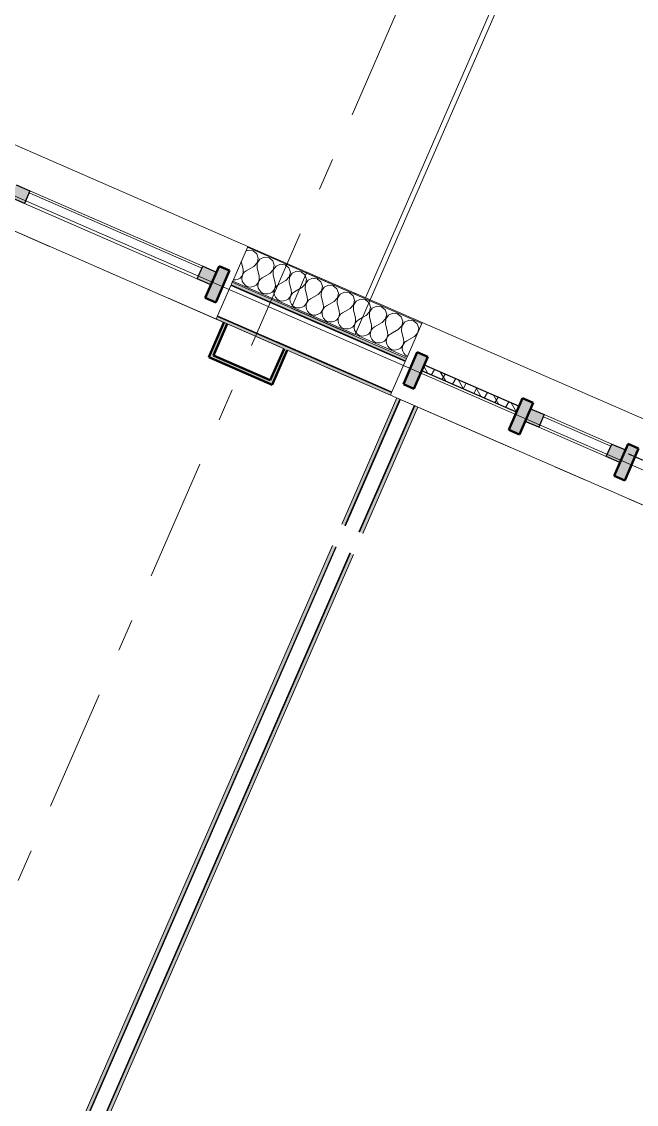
# Model space of a CAD drawing. Header units: millimetres. Extents: x -50172 to 90294, y -80883 to 25069.
# Drawn here: x 9799 to 12474, y -30114 to -25403 of the extents above; entities that cross this region are included whole.
import ezdxf
from ezdxf.enums import TextEntityAlignment as Align

# ---------------------------------------------------------------- set-up
doc = ezdxf.new("R2010")
doc.units = ezdxf.units.MM
doc.header["$MEASUREMENT"] = 0
doc.linetypes.add('Double Dashed', pattern=[1093.611073, 529.166651, -211.666656, 141.111112, -211.666656])
for name, color, linetype, lineweight in [('A-20-M_Roof_Pen_No__1', 7, 'Continuous', 13), ('New_A-20-M_Floor_Slab_Pen_No__89', 8, 'Continuous', 20), ('New_A-25-M_Curtain_Wall_Pen_No__1', 7, 'Continuous', 13), ('New_A-25-M_Wall_Ext_Pen_No__1', 7, 'Continuous', 13), ('New_A-25-M_Wall_Int_Pen_No__1', 7, 'Continuous', 13), ('New_A-95-P_Drawing_Pen_No__1', 7, 'Continuous', 13), ('New_ArchiCAD Doors_Pen_No__1', 7, 'Continuous', 13), ('New_ArchiCAD Doors_Pen_No__87', 8, 'Continuous', 20), ('New_ArchiCAD Windows_Pen_No__83', 8, 'Continuous', 20)]:
    doc.layers.add(name, color=color, linetype=linetype, lineweight=lineweight)
for name, color, linetype in [('New_A-15-MG_Structural_Grid_Phase_2', 7, 'Continuous'), ('New_A-20-M_Floor_Slab', 7, 'Continuous'), ('New_A-25-M_Curtain_Wall', 7, 'Continuous'), ('New_A-25-M_Wall_Ext', 7, 'Continuous'), ('New_A-25-M_Wall_Int', 7, 'Continuous'), ('New_ArchiCAD Doors', 7, 'Continuous')]:
    doc.layers.add(name, color=color, linetype=linetype)
for name, color, linetype, lineweight, true_color in [('New_A-15-MG_Structural_Grid_Phase_2_Pen_No__222', 7, 'Continuous', 13, 0x65af33), ('New_A-25-M_Curtain_Wall_Pen_No__144', 7, 'Continuous', 0, 0xc8c8c8), ('New_A-25-M_Curtain_Wall_Pen_No__165', 7, 'Continuous', 0, 0x006060), ('New_A-25-M_Curtain_Wall_Pen_No__27', 7, 'Continuous', 50, 0x2a2a2a), ('New_A-25-M_Curtain_Wall_Pen_No__43', 7, 'Continuous', 30, 0x444444), ('New_A-25-M_Wall_Ext_Pen_No__107', 7, 'Continuous', 15, 0xa6a6a6), ('New_A-25-M_Wall_Int_Pen_No__107', 7, 'Continuous', 15, 0xa6a6a6), ('New_A-25-M_Wall_Int_Pen_No__27', 7, 'Continuous', 50, 0x2a2a2a), ('New_ArchiCAD Windows_Pen_No__103', 7, 'Continuous', 15, 0xa6a6a6), ('New_ArchiCAD Windows_Pen_No__23', 7, 'Continuous', 30, 0x2a2a2a), ('New_ArchiCAD Windows_Pen_No__63', 7, 'Continuous', 20, 0x606060)]:
    doc.layers.add(name, color=color, linetype=linetype, lineweight=lineweight, true_color=true_color)
doc.styles.add('GENERATED_STYLE_4', font='')
doc.styles.get('GENERATED_STYLE_4').set_extended_font_data('Swis721 BT')
pattern_1 = [(60, (0, 0), (-43.30127, 25), []), (120, (0, 0), (43.30127, 25), [])]
pattern_2 = [(0, (0, 0), (0, 173.2051), [0, -100]), (0, (50, 86.6), (0, 173.2051), [0, -100])]

# ---------------------------------------------------------------- blocks, each defined once
blk = doc.blocks.new('Slab_3_1', base_point=(-21949.4, -20986.7))
at = {"layer": 'New_A-20-M_Floor_Slab_Pen_No__89', "linetype": 'Continuous', "flags": 128}
blk.add_lwpolyline([(-4347.2, -46496.1), (12486.7, -53836.5), (17939.8, -41330.7), (16985.7, -40914.7), (17767.9, -39120.8), (18360.6, -39379.3), (18576.1, -38885), (18937.5, -39042.6), (20222.1, -36096.6), (17371, -34853.4), (19341.1, -30335.3), (2041.7, -22791.9), (9993.6, -4555.7)], dxfattribs=at)
blk = doc.blocks.new('Curtain Wall_16_1')
at = {"layer": 'New_A-25-M_Curtain_Wall_Pen_No__144', "linetype": 'Continuous'}
blk.add_hatch(color=256, dxfattribs=at).paths.add_polyline_path([(10658, -26466.4), (10597.7, -26604.9), (10643.6, -26624.8), (10703.8, -26486.3)])
at = {"layer": 'New_ArchiCAD Windows_Pen_No__103', "linetype": 'Continuous'}
for points in [[(9775.4, -26113.6), (9835, -26139.6), (9811.1, -26194.6), (9751.5, -26168.7)], [(10622.7, -26547.6), (10563.1, -26521.6), (10587, -26466.6), (10646.6, -26492.5)]]:
    blk.add_hatch(color=256, dxfattribs=at).paths.add_polyline_path(points)
at = {"layer": 'New_A-25-M_Curtain_Wall_Pen_No__27', "linetype": 'Continuous'}
for p, q in [((10658, -26466.4), (10597.7, -26604.9)), ((10703.8, -26486.3), (10658, -26466.4)), ((10643.6, -26624.8), (10703.8, -26486.3)), ((10597.7, -26604.9), (10643.6, -26624.8))]:
    blk.add_line(p, q, dxfattribs=at)
at = {"layer": 'New_ArchiCAD Windows_Pen_No__23', "linetype": 'Continuous'}
for p, q in [((9775.4, -26113.6), (9835, -26139.6)), ((9835, -26139.6), (9811.1, -26194.6)), ((9811.1, -26194.6), (9751.5, -26168.7)), ((10563.1, -26521.6), (10587, -26466.6)), ((10587, -26466.6), (10646.6, -26492.5)), ((10646.6, -26492.5), (10622.7, -26547.6)), ((10622.7, -26547.6), (10563.1, -26521.6))]:
    blk.add_line(p, q, dxfattribs=at)
at = {"layer": 'New_ArchiCAD Windows_Pen_No__63', "linetype": 'Continuous'}
blk.add_line((10583, -26475.8), (9831, -26148.7), dxfattribs=at)
at = {"layer": 'New_ArchiCAD Windows_Pen_No__83', "linetype": 'Continuous'}
for p, q in [((9835, -26139.6), (10587, -26466.6)), ((10563.1, -26521.6), (9811.1, -26194.6))]:
    blk.add_line(p, q, dxfattribs=at)
blk = doc.blocks.new('Curtain Wall_17_1')
at = {"layer": 'New_A-25-M_Curtain_Wall', "linetype": 'Continuous', "lineweight": 0, "true_color": 0x000000}
h = blk.add_hatch(dxfattribs=at)
h.set_pattern_fill('Batt_Insulation_0001', color=178, style=0, pattern_type=2)
h.set_pattern_definition(pattern_1)
h.paths.add_polyline_path([(11963.5, -27076.4), (11550.8, -26897), (11539.7, -26922.6), (11952.3, -27102.1)])
h = blk.add_hatch(dxfattribs=at)
h.set_pattern_fill('Batt_Insulation_0001', color=178, style=0, pattern_type=2)
h.set_pattern_definition(pattern_1)
h.paths.add_polyline_path([(14256, -28073.5), (13384.9, -27694.6), (13373.7, -27720.3), (14244.9, -28099.2)])
h = blk.add_hatch(dxfattribs=at)
h.set_pattern_fill('Batt_Insulation_0001', color=178, style=0, pattern_type=2)
h.set_pattern_definition(pattern_1)
h.paths.add_polyline_path([(16090.1, -28871.2), (15677.4, -28691.7), (15666.3, -28717.4), (16078.9, -28896.9)])
at = {"layer": 'New_A-25-M_Curtain_Wall_Pen_No__144', "linetype": 'Continuous'}
for points in [[(11520.3, -26841.7), (11460.1, -26980.2), (11506, -27000.1), (11566.2, -26861.6)], [(12024.7, -27061.1), (11978.8, -27041.1), (11918.6, -27179.6), (11964.5, -27199.5)], [(12437.4, -27240.5), (12377.1, -27379), (12423, -27399), (12483.2, -27260.5)], [(13354.4, -27639.4), (13294.2, -27777.9), (13340, -27797.8), (13400.2, -27659.3)], [(14271.4, -28038.2), (14211.2, -28176.7), (14257, -28196.6), (14317.3, -28058.2)], [(15188.4, -28437.1), (15128.2, -28575.5), (15174, -28595.5), (15234.3, -28457)], [(15692.8, -28656.4), (15646.9, -28636.5), (15586.7, -28774.9), (15632.6, -28794.9)], [(16105.4, -28835.9), (16045.2, -28974.4), (16091.1, -28994.3), (16151.3, -28855.8)]]:
    blk.add_hatch(color=256, dxfattribs=at).paths.add_polyline_path(points)
at = {"layer": 'New_A-25-M_Curtain_Wall_Pen_No__165', "linetype": 'Continuous', "lineweight": 0, "true_color": 0x001818}
for points in [[(12439.9, -27284.7), (13366.1, -27687.6), (13366.5, -27686.7), (12440.3, -27283.8)], [(14274, -28082.4), (15200.2, -28485.2), (15200.6, -28484.3), (14274.4, -28081.5)]]:
    blk.add_hatch(color=168, dxfattribs=at).paths.add_polyline_path(points)
at = {"layer": 'New_ArchiCAD Windows_Pen_No__103', "linetype": 'Continuous'}
for points in [[(12013.3, -27087.2), (12072.9, -27113.1), (12049, -27168.1), (11989.4, -27142.2)], [(12402.1, -27321.7), (12342.5, -27295.8), (12366.4, -27240.8), (12426, -27266.7)], [(15222.9, -28483.1), (15282.5, -28509.1), (15258.6, -28564.1), (15199, -28538.2)], [(15611.6, -28717.6), (15552, -28691.7), (15576, -28636.7), (15635.6, -28662.6)]]:
    blk.add_hatch(color=256, dxfattribs=at).paths.add_polyline_path(points)
at = {"layer": 'New_A-25-M_Curtain_Wall_Pen_No__1', "linetype": 'Continuous'}
for p, q in [((12440.3, -27283.8), (12439.9, -27284.7)), ((12439.9, -27284.7), (13366.1, -27687.6)), ((13366.5, -27686.7), (12440.3, -27283.8)), ((13366.1, -27687.6), (13366.5, -27686.7)), ((14274.4, -28081.5), (14274, -28082.4)), ((14274, -28082.4), (15200.2, -28485.2)), ((15200.6, -28484.3), (14274.4, -28081.5)), ((15200.2, -28485.2), (15200.6, -28484.3))]:
    blk.add_line(p, q, dxfattribs=at)
at = {"layer": 'New_A-25-M_Curtain_Wall_Pen_No__27', "linetype": 'Continuous'}
for p, q in [((11520.3, -26841.7), (11460.1, -26980.2)), ((11566.2, -26861.6), (11520.3, -26841.7)), ((11506, -27000.1), (11566.2, -26861.6)), ((11460.1, -26980.2), (11506, -27000.1)), ((11978.8, -27041.1), (11918.6, -27179.6)), ((11964.5, -27199.5), (12024.7, -27061.1)), ((12024.7, -27061.1), (11978.8, -27041.1)), ((11918.6, -27179.6), (11964.5, -27199.5)), ((12437.4, -27240.5), (12377.1, -27379)), ((12423, -27399), (12483.2, -27260.5)), ((12483.2, -27260.5), (12437.4, -27240.5)), ((12377.1, -27379), (12423, -27399)), ((13354.4, -27639.4), (13294.2, -27777.9)), ((13400.2, -27659.3), (13354.4, -27639.4)), ((13340, -27797.8), (13400.2, -27659.3)), ((13294.2, -27777.9), (13340, -27797.8)), ((14271.4, -28038.2), (14211.2, -28176.7)), ((14257, -28196.6), (14317.3, -28058.2)), ((14317.3, -28058.2), (14271.4, -28038.2)), ((14211.2, -28176.7), (14257, -28196.6)), ((15188.4, -28437.1), (15128.2, -28575.5)), ((15234.3, -28457), (15188.4, -28437.1)), ((15174, -28595.5), (15234.3, -28457)), ((15128.2, -28575.5), (15174, -28595.5)), ((15646.9, -28636.5), (15586.7, -28774.9)), ((15692.8, -28656.4), (15646.9, -28636.5)), ((15632.6, -28794.9), (15692.8, -28656.4)), ((15586.7, -28774.9), (15632.6, -28794.9)), ((16105.4, -28835.9), (16045.2, -28974.4)), ((16091.1, -28994.3), (16151.3, -28855.8)), ((16151.3, -28855.8), (16105.4, -28835.9)), ((16045.2, -28974.4), (16091.1, -28994.3))]:
    blk.add_line(p, q, dxfattribs=at)
at = {"layer": 'New_A-25-M_Curtain_Wall_Pen_No__43', "linetype": 'Continuous'}
for p, q in [((11952.3, -27102.1), (11539.7, -26922.6)), ((11550.8, -26897), (11963.5, -27076.4)), ((13384.9, -27694.6), (14256, -28073.5)), ((14244.9, -28099.2), (13373.7, -27720.3)), ((16078.9, -28896.9), (15666.3, -28717.4)), ((15677.4, -28691.7), (16090.1, -28871.2))]:
    blk.add_line(p, q, dxfattribs=at)
at = {"layer": 'New_ArchiCAD Windows_Pen_No__23', "linetype": 'Continuous'}
for p, q in [((11989.4, -27142.2), (12013.3, -27087.2)), ((12013.3, -27087.2), (12072.9, -27113.1)), ((12072.9, -27113.1), (12049, -27168.1)), ((12049, -27168.1), (11989.4, -27142.2)), ((12342.5, -27295.8), (12366.4, -27240.8)), ((12366.4, -27240.8), (12426, -27266.7)), ((12426, -27266.7), (12402.1, -27321.7)), ((12402.1, -27321.7), (12342.5, -27295.8)), ((15199, -28538.2), (15222.9, -28483.1)), ((15222.9, -28483.1), (15282.5, -28509.1)), ((15258.6, -28564.1), (15199, -28538.2)), ((15282.5, -28509.1), (15258.6, -28564.1)), ((15552, -28691.7), (15576, -28636.7)), ((15576, -28636.7), (15635.6, -28662.6)), ((15635.6, -28662.6), (15611.6, -28717.6)), ((15611.6, -28717.6), (15552, -28691.7))]:
    blk.add_line(p, q, dxfattribs=at)
at = {"layer": 'New_ArchiCAD Windows_Pen_No__63', "linetype": 'Continuous'}
for p, q in [((12362.4, -27249.9), (12069, -27122.3)), ((15572, -28645.9), (15278.5, -28518.2))]:
    blk.add_line(p, q, dxfattribs=at)
at = {"layer": 'New_ArchiCAD Windows_Pen_No__83', "linetype": 'Continuous'}
for p, q in [((12072.9, -27113.1), (12366.4, -27240.8)), ((12342.5, -27295.8), (12049, -27168.1)), ((15282.5, -28509.1), (15576, -28636.7)), ((15552, -28691.7), (15258.6, -28564.1))]:
    blk.add_line(p, q, dxfattribs=at)
blk = doc.blocks.new('*X370')
at = {"layer": 'New_A-25-M_Wall_Ext_Pen_No__107', "linetype": 'Continuous'}
for p, q in [((11038.1, -26524.2), (11033.1, -26509.8)), ((11064.5, -26519), (11045.4, -26527.4)), ((11085.1, -26521.8), (11064.5, -26519)), ((11018.8, -26559.4), (11009.1, -26564.9)), ((11018.8, -26559.4), (11033.4, -26544.5)), ((11033.7, -26544.6), (11032.8, -26565.4)), ((11032.8, -26565.4), (11041.6, -26602.5)), ((11033.4, -26544.5), (11038.1, -26524.2)), ((11045.4, -26527.4), (11033.7, -26544.6)), ((11101.2, -26535), (11085.1, -26521.8)), ((11107.9, -26554.7), (11101.2, -26535)), ((11103.3, -26575), (11107.9, -26554.7)), ((11115.3, -26557.9), (11103.6, -26575.1)), ((11134.3, -26549.4), (11115.3, -26557.9)), ((11154.9, -26552.2), (11134.3, -26549.4)), ((11171, -26565.4), (11154.9, -26552.2)), ((11177.7, -26585.1), (11171, -26565.4)), ((11040.6, -26623.3), (11042.5, -26613)), ((11042.5, -26613), (11041.6, -26602.5)), ((11055.5, -26608.6), (11047.2, -26615)), ((11088.7, -26589.8), (11055.5, -26608.6)), ((11088.7, -26589.8), (11103.3, -26575)), ((11103.6, -26575.1), (11102.6, -26595.9)), ((11102.6, -26595.9), (11111.4, -26633)), ((11158.5, -26620.3), (11173.1, -26605.4)), ((11173.4, -26605.6), (11172.5, -26626.4)), ((11173.1, -26605.4), (11177.7, -26585.1)), ((11185.1, -26588.3), (11173.4, -26605.6)), ((11204.1, -26579.9), (11185.1, -26588.3)), ((11224.8, -26582.7), (11204.1, -26579.9)), ((11240.9, -26595.9), (11224.8, -26582.7)), ((11247.6, -26615.6), (11240.9, -26595.9)), ((11274, -26610.3), (11255, -26618.8)), ((11294.6, -26613.1), (11274, -26610.3)), ((11310.7, -26626.3), (11294.6, -26613.1)), ((10977.4, -26637.6), (10980.3, -26640.7)), ((10980.3, -26640.7), (10989.3, -26646.2)), ((10989.3, -26646.2), (10999.4, -26649)), ((10999.4, -26649), (11009.9, -26649)), ((11009.9, -26649), (11020, -26646.1)), ((11020, -26646.1), (11028.9, -26640.5)), ((11028.9, -26640.5), (11036, -26632.7)), ((11036, -26632.7), (11040.6, -26623.3)), ((11037.2, -26633.3), (11036.3, -26643.7)), ((11036.3, -26643.7), (11038.3, -26654.1)), ((11040.9, -26623.4), (11037.2, -26633.3)), ((11038.3, -26654.1), (11043, -26663.4)), ((11047.2, -26615), (11040.9, -26623.4)), ((11105.8, -26663.2), (11110.5, -26653.8)), ((11110.8, -26653.9), (11107, -26663.7)), ((11110.5, -26653.8), (11112.4, -26643.4)), ((11117, -26645.5), (11110.8, -26653.9)), ((11112.4, -26643.4), (11111.4, -26633)), ((11125.4, -26639.1), (11117, -26645.5)), ((11158.5, -26620.3), (11125.4, -26639.1)), ((11172.5, -26626.4), (11181.2, -26663.4)), ((11228.3, -26650.7), (11195.2, -26669.5)), ((11228.3, -26650.7), (11243, -26635.9)), ((11243.2, -26636), (11242.3, -26656.8)), ((11242.3, -26656.8), (11251.1, -26693.9)), ((11243, -26635.9), (11247.6, -26615.6)), ((11255, -26618.8), (11243.2, -26636)), ((11317.4, -26646), (11310.7, -26626.3)), ((11312.8, -26666.3), (11317.4, -26646)), ((11324.8, -26649.3), (11313.1, -26666.5)), ((11343.8, -26640.8), (11324.8, -26649.3)), ((11364.4, -26643.6), (11343.8, -26640.8)), ((11380.5, -26656.8), (11364.4, -26643.6)), ((11387.3, -26676.5), (11380.5, -26656.8)), ((11043, -26663.4), (11050.1, -26671.2)), ((11050.1, -26671.2), (11059.1, -26676.7)), ((11059.1, -26676.7), (11069.2, -26679.5)), ((11069.2, -26679.5), (11079.7, -26679.5)), ((11079.7, -26679.5), (11089.8, -26676.5)), ((11089.8, -26676.5), (11098.8, -26671)), ((11098.8, -26671), (11105.8, -26663.2)), ((11107, -26663.7), (11106.1, -26674.2)), ((11106.1, -26674.2), (11108.1, -26684.5)), ((11108.1, -26684.5), (11112.9, -26693.9)), ((11112.9, -26693.9), (11120, -26701.6)), ((11120, -26701.6), (11128.9, -26707.1)), ((11128.9, -26707.1), (11139.1, -26709.9)), ((11149.6, -26709.9), (11159.7, -26707)), ((11159.7, -26707), (11168.6, -26701.4)), ((11168.6, -26701.4), (11175.7, -26693.6)), ((11175.7, -26693.6), (11180.3, -26684.2)), ((11176.9, -26694.2), (11176, -26704.6)), ((11176, -26704.6), (11178, -26715)), ((11180.6, -26684.3), (11176.9, -26694.2)), ((11180.3, -26684.2), (11182.2, -26673.9)), ((11186.9, -26675.9), (11180.6, -26684.3)), ((11182.2, -26673.9), (11181.2, -26663.4)), ((11195.2, -26669.5), (11186.9, -26675.9)), ((11250.2, -26714.7), (11252.1, -26704.3)), ((11256.7, -26706.4), (11250.4, -26714.8)), ((11252.1, -26704.3), (11251.1, -26693.9)), ((11265, -26700), (11256.7, -26706.4)), ((11298.2, -26681.2), (11265, -26700)), ((11298.2, -26681.2), (11312.8, -26666.3)), ((11313.1, -26666.5), (11312.1, -26687.3)), ((11312.1, -26687.3), (11320.9, -26724.3)), ((11368, -26711.6), (11382.6, -26696.8)), ((11382.9, -26696.9), (11382, -26717.7)), ((11382.6, -26696.8), (11387.3, -26676.5)), ((11394.6, -26679.7), (11382.9, -26696.9)), ((11413.7, -26671.2), (11394.6, -26679.7)), ((11434.3, -26674), (11413.7, -26671.2)), ((11450.4, -26687.2), (11434.3, -26674)), ((11457.1, -26706.9), (11450.4, -26687.2)), ((11452.5, -26727.2), (11457.1, -26706.9)), ((11483.5, -26701.7), (11464.5, -26710.2)), ((11504.1, -26704.5), (11483.5, -26701.7)), ((11520.2, -26717.7), (11504.1, -26704.5)), ((11139.1, -26709.9), (11149.6, -26709.9)), ((11178, -26715), (11182.7, -26724.3)), ((11182.7, -26724.3), (11189.8, -26732.1)), ((11189.8, -26732.1), (11198.8, -26737.6)), ((11198.8, -26737.6), (11208.9, -26740.4)), ((11208.9, -26740.4), (11219.4, -26740.4)), ((11219.4, -26740.4), (11229.5, -26737.4)), ((11229.5, -26737.4), (11238.4, -26731.9)), ((11238.4, -26731.9), (11245.5, -26724.1)), ((11245.5, -26724.1), (11250.2, -26714.7)), ((11246.7, -26724.6), (11245.8, -26735.1)), ((11245.8, -26735.1), (11247.8, -26745.4)), ((11250.4, -26714.8), (11246.7, -26724.6)), ((11247.8, -26745.4), (11252.5, -26754.8)), ((11252.5, -26754.8), (11259.7, -26762.5)), ((11308.3, -26762.3), (11315.3, -26754.6)), ((11315.3, -26754.6), (11320, -26745.1)), ((11320.3, -26745.3), (11316.5, -26755.1)), ((11320, -26745.1), (11321.9, -26734.8)), ((11326.5, -26736.8), (11320.3, -26745.3)), ((11321.9, -26734.8), (11320.9, -26724.3)), ((11334.9, -26730.4), (11326.5, -26736.8)), ((11368, -26711.6), (11334.9, -26730.4)), ((11382, -26717.7), (11390.8, -26754.8)), ((11391.7, -26765.2), (11390.8, -26754.8)), ((11437.9, -26742.1), (11404.7, -26760.9)), ((11437.9, -26742.1), (11452.5, -26727.2)), ((11452.8, -26727.4), (11451.8, -26748.2)), ((11451.8, -26748.2), (11460.6, -26785.2)), ((11464.5, -26710.2), (11452.8, -26727.4)), ((11526.9, -26737.4), (11520.2, -26717.7)), ((11522.9, -26755.3), (11526.9, -26737.4)), ((11259.7, -26762.5), (11268.6, -26768)), ((11268.6, -26768), (11278.7, -26770.9)), ((11278.7, -26770.9), (11289.3, -26770.8)), ((11289.3, -26770.8), (11299.4, -26767.9)), ((11299.4, -26767.9), (11308.3, -26762.3)), ((11316.5, -26755.1), (11315.6, -26765.6)), ((11315.6, -26765.6), (11317.6, -26775.9)), ((11317.6, -26775.9), (11322.4, -26785.3)), ((11322.4, -26785.3), (11329.5, -26793)), ((11329.5, -26793), (11338.5, -26798.5)), ((11338.5, -26798.5), (11348.6, -26801.3)), ((11348.6, -26801.3), (11359.1, -26801.3)), ((11359.1, -26801.3), (11369.2, -26798.4)), ((11369.2, -26798.4), (11378.1, -26792.8)), ((11378.1, -26792.8), (11385.2, -26785)), ((11385.2, -26785), (11389.8, -26775.6)), ((11386.4, -26785.5), (11385.5, -26796)), ((11385.5, -26796), (11387.5, -26806.3)), ((11390.1, -26775.7), (11386.4, -26785.5)), ((11389.8, -26775.6), (11391.7, -26765.2)), ((11396.4, -26767.3), (11390.1, -26775.7)), ((11404.7, -26760.9), (11396.4, -26767.3)), ((11459.7, -26806), (11461.6, -26795.7)), ((11466.2, -26797.7), (11460, -26806.2)), ((11461.6, -26795.7), (11460.6, -26785.2)), ((11474.6, -26791.3), (11466.2, -26797.7)), ((11507.7, -26772.5), (11474.6, -26791.3)), ((11507.7, -26772.5), (11521.4, -26758.6)), ((11387.5, -26806.3), (11392.2, -26815.7)), ((11392.2, -26815.7), (11399.3, -26823.4)), ((11399.3, -26823.4), (11408.3, -26828.9)), ((11408.3, -26828.9), (11418.4, -26831.8)), ((11418.4, -26831.8), (11428.9, -26831.7)), ((11428.9, -26831.7), (11439, -26828.8)), ((11439, -26828.8), (11448, -26823.2)), ((11448, -26823.2), (11455, -26815.5)), ((11455, -26815.5), (11459.7, -26806)), ((11456.2, -26816), (11455.3, -26826.5)), ((11455.3, -26826.5), (11457.3, -26836.8)), ((11460, -26806.2), (11456.2, -26816)), ((11457.3, -26836.8), (11462.1, -26846.2)), ((11462.1, -26846.2), (11469.2, -26853.9)), ((11469.2, -26853.9), (11477.6, -26859.1))]:
    blk.add_line(p, q, dxfattribs=at)
blk = doc.blocks.new('Simple Door Opening_8')
at = {"layer": 'New_ArchiCAD Doors_Pen_No__1', "linetype": 'Continuous'}
for p, q in [((2556.1, -4.5), (2556.1, 0)), ((-2556.1, 0), (-2556.1, -4.5)), ((-2556.1, -4.5), (-2556.1, -164.5)), ((2556.1, -164.5), (2556.1, -4.5)), ((-2556.1, -164.5), (-2556.1, -170.5)), ((-2556.1, -170.5), (-2556.1, -182.5)), ((-2556.1, -182.5), (-2556.1, -185.5)), ((-2556.1, -185.5), (-2556.1, -329.5)), ((2556.1, -170.5), (2556.1, -164.5)), ((2556.1, -182.5), (2556.1, -170.5)), ((2556.1, -185.5), (2556.1, -182.5)), ((2556.1, -329.5), (2556.1, -185.5)), ((-2556.1, -329.5), (-2556.1, -332.5)), ((2556.1, -332.5), (2556.1, -329.5)), ((-2556.1, -332.5), (-2556.1, -345)), ((2556.1, -345), (2556.1, -332.5))]:
    blk.add_line(p, q, dxfattribs=at)
at = {"layer": 'New_ArchiCAD Doors_Pen_No__87', "linetype": 'Continuous'}
for p, q in [((2556.1, 0), (-2556.1, 0)), ((-2556.1, -345), (2556.1, -345))]:
    blk.add_line(p, q, dxfattribs=at)
blk = doc.blocks.new('Wall_62_1', base_point=(22006.6, -31651.4))
at = {"layer": 'New_A-25-M_Wall_Ext_Pen_No__107', "linetype": 'Continuous'}
h = blk.add_hatch(dxfattribs=at)
h.set_pattern_fill('Plaster_0001', color=256, style=0, pattern_type=2)
h.set_pattern_definition(pattern_2)
h.paths.add_polyline_path([(11541.8, -26711.8), (11040.4, -26493.2), (11038.6, -26497.3), (11540, -26716)])
at = {"layer": 'New_A-25-M_Wall_Ext_Pen_No__107', "linetype": 'Continuous', "lineweight": 0, "true_color": 0x535353}
for points in [[(11468.9, -26879.1), (10967.4, -26660.5), (10966.2, -26663.2), (11467.7, -26881.9)], [(11410.1, -27013.9), (10908.7, -26795.2), (10907.5, -26798), (11408.9, -27016.6)]]:
    blk.add_hatch(color=251, dxfattribs=at).paths.add_polyline_path(points)
at = {"layer": 'New_A-25-M_Wall_Ext_Pen_No__107', "linetype": 'Continuous'}
for points in [[(11473.7, -26868.1), (10972.2, -26649.5), (10967.4, -26660.5), (11468.9, -26879.1)], [(10902.5, -26809.4), (11403.9, -27028.1), (11408.9, -27016.6), (10907.5, -26798)]]:
    blk.add_hatch(color=256, dxfattribs=at).paths.add_polyline_path(points)
at = {"layer": 'New_A-25-M_Wall_Ext_Pen_No__1', "linetype": 'Continuous'}
for p, q in [((11540, -26716), (11038.6, -26497.3)), ((11468.9, -26879.1), (10967.4, -26660.5)), ((11473.7, -26868.1), (10972.2, -26649.5)), ((11476.1, -26862.6), (10974.6, -26644)), ((11467.7, -26881.9), (10966.2, -26663.2)), ((10907.5, -26798), (11408.9, -27016.6)), ((11410.1, -27013.9), (10908.7, -26795.2))]:
    blk.add_line(p, q, dxfattribs=at)
at = {"layer": 'New_A-25-M_Wall_Ext_Pen_No__1', "linetype": 'Continuous', "flags": 128}
for points in [[(11040.4, -26493.2), (10974.6, -26644)], [(11541.8, -26711.8), (11040.4, -26493.2)], [(10902.5, -26809.4), (10940.7, -26826.1)], [(10954.5, -26832.1), (11403.9, -27028.1)]]:
    blk.add_lwpolyline(points, dxfattribs=at)
at = {"layer": 'New_A-25-M_Wall_Ext', "color": 250, "lineweight": 50, "true_color": 0x2a2a2a}
blk.add_blockref('*X370', (0, 0), dxfattribs=at)
at = {"layer": 'New_ArchiCAD Doors', "color": 251, "linetype": 'Continuous', "lineweight": 20, "true_color": 0x606060, "xscale": -1, "zscale": 1000, "rotation": 336.4404115839876}
blk.add_blockref('Simple Door Opening_8', (13884.9, -27733.5), dxfattribs=at)
blk = doc.blocks.new('*X419')
at = {"layer": 'New_A-25-M_Wall_Ext_Pen_No__107', "linetype": 'Continuous'}
for p, q in [((10785.1, -26397.2), (10773.8, -26402.2)), ((10805.7, -26399.9), (10785.1, -26397.2)), ((10821.8, -26413.2), (10805.7, -26399.9)), ((10828.5, -26432.9), (10821.8, -26413.2)), ((10754.3, -26447.1), (10762.2, -26480.7)), ((10809.3, -26468), (10776.2, -26486.8)), ((10809.3, -26468), (10823.9, -26453.2)), ((10824.2, -26453.3), (10823.3, -26474.1)), ((10823.9, -26453.2), (10828.5, -26432.9)), ((10835.9, -26436.1), (10824.2, -26453.3)), ((10854.9, -26427.6), (10835.9, -26436.1)), ((10875.6, -26430.4), (10854.9, -26427.6)), ((10891.7, -26443.6), (10875.6, -26430.4)), ((10898.4, -26463.3), (10891.7, -26443.6)), ((10893.8, -26483.6), (10898.4, -26463.3)), ((10905.8, -26466.5), (10894, -26483.7)), ((10924.8, -26458.1), (10905.8, -26466.5)), ((10945.4, -26460.8), (10924.8, -26458.1)), ((10961.5, -26474.1), (10945.4, -26460.8)), ((10740.6, -26524.3), (10749.6, -26518.7)), ((10749.6, -26518.7), (10756.6, -26510.9)), ((10756.6, -26510.9), (10761.3, -26501.5)), ((10757.8, -26511.5), (10756.9, -26521.9)), ((10761.6, -26501.6), (10757.8, -26511.5)), ((10761.3, -26501.5), (10763.2, -26491.2)), ((10767.8, -26493.2), (10761.6, -26501.6)), ((10763.2, -26491.2), (10762.2, -26480.7)), ((10776.2, -26486.8), (10767.8, -26493.2)), ((10823.3, -26474.1), (10832, -26511.2)), ((10833, -26521.6), (10832, -26511.2)), ((10846, -26517.2), (10837.7, -26523.6)), ((10879.1, -26498.4), (10846, -26517.2)), ((10879.1, -26498.4), (10893.8, -26483.6)), ((10894, -26483.7), (10893.1, -26504.5)), ((10893.1, -26504.5), (10901.9, -26541.6)), ((10949, -26528.9), (10963.6, -26514.1)), ((10968.2, -26493.8), (10961.5, -26474.1)), ((10963.9, -26514.2), (10963, -26535)), ((10963.6, -26514.1), (10968.2, -26493.8)), ((10975.6, -26497), (10963.9, -26514.2)), ((10994.6, -26488.5), (10975.6, -26497)), ((11015.2, -26491.3), (10994.6, -26488.5)), ((11031.3, -26504.5), (11015.2, -26491.3)), ((11038.1, -26524.2), (11031.3, -26504.5)), ((11064.5, -26519), (11045.4, -26527.4)), ((11085.1, -26521.8), (11064.5, -26519)), ((10719.4, -26527), (10720, -26527.2)), ((10720, -26527.2), (10730.5, -26527.2)), ((10730.5, -26527.2), (10740.6, -26524.3)), ((10756.9, -26521.9), (10758.9, -26532.2)), ((10758.9, -26532.2), (10763.7, -26541.6)), ((10763.7, -26541.6), (10770.8, -26549.4)), ((10770.8, -26549.4), (10779.7, -26554.8)), ((10779.7, -26554.8), (10789.9, -26557.7)), ((10789.9, -26557.7), (10800.4, -26557.6)), ((10800.4, -26557.6), (10810.5, -26554.7)), ((10810.5, -26554.7), (10819.4, -26549.2)), ((10819.4, -26549.2), (10826.5, -26541.4)), ((10826.5, -26541.4), (10831.1, -26532)), ((10827.7, -26541.9), (10826.8, -26552.4)), ((10826.8, -26552.4), (10828.8, -26562.7)), ((10831.4, -26532.1), (10827.7, -26541.9)), ((10828.8, -26562.7), (10833.5, -26572.1)), ((10831.1, -26532), (10833, -26521.6)), ((10837.7, -26523.6), (10831.4, -26532.1)), ((10896.3, -26571.8), (10901, -26562.4)), ((10901.2, -26562.5), (10897.5, -26572.4)), ((10901, -26562.4), (10902.9, -26552.1)), ((10907.5, -26554.1), (10901.2, -26562.5)), ((10902.9, -26552.1), (10901.9, -26541.6)), ((10915.8, -26547.7), (10907.5, -26554.1)), ((10949, -26528.9), (10915.8, -26547.7)), ((10963, -26535), (10971.7, -26572.1)), ((11018.8, -26559.4), (10985.7, -26578.2)), ((11018.8, -26559.4), (11033.4, -26544.5)), ((11033.7, -26544.6), (11032.8, -26565.4)), ((11032.8, -26565.4), (11041.6, -26602.5)), ((11033.4, -26544.5), (11038.1, -26524.2)), ((11045.4, -26527.4), (11033.7, -26544.6)), ((11101.2, -26535), (11085.1, -26521.8)), ((11107.9, -26554.7), (11101.2, -26535)), ((11103.3, -26575), (11107.9, -26554.7)), ((11115.3, -26557.9), (11103.6, -26575.1)), ((11134.3, -26549.4), (11115.3, -26557.9)), ((11154.9, -26552.2), (11134.3, -26549.4)), ((11171, -26565.4), (11154.9, -26552.2)), ((11177.7, -26585.1), (11171, -26565.4)), ((10833.5, -26572.1), (10840.6, -26579.8)), ((10840.6, -26579.8), (10849.6, -26585.3)), ((10849.6, -26585.3), (10859.7, -26588.1)), ((10859.7, -26588.1), (10870.2, -26588.1)), ((10870.2, -26588.1), (10880.3, -26585.2)), ((10880.3, -26585.2), (10889.2, -26579.6)), ((10889.2, -26579.6), (10896.3, -26571.8)), ((10897.5, -26572.4), (10896.6, -26582.8)), ((10896.6, -26582.8), (10898.6, -26593.2)), ((10898.6, -26593.2), (10903.3, -26602.5)), ((10903.3, -26602.5), (10910.5, -26610.3)), ((10910.5, -26610.3), (10919.4, -26615.8)), ((10950.2, -26615.6), (10959.1, -26610.1)), ((10959.1, -26610.1), (10966.1, -26602.3)), ((10966.1, -26602.3), (10970.8, -26592.9)), ((10967.3, -26602.8), (10966.4, -26613.3)), ((10966.4, -26613.3), (10968.4, -26623.6)), ((10971.1, -26593), (10967.3, -26602.8)), ((10970.8, -26592.9), (10972.7, -26582.5)), ((10977.4, -26584.6), (10971.1, -26593)), ((10972.7, -26582.5), (10971.7, -26572.1)), ((10985.7, -26578.2), (10977.4, -26584.6)), ((11040.6, -26623.3), (11042.5, -26613)), ((11042.5, -26613), (11041.6, -26602.5)), ((11055.5, -26608.6), (11047.2, -26615)), ((11088.7, -26589.8), (11055.5, -26608.6)), ((11088.7, -26589.8), (11103.3, -26575)), ((11103.6, -26575.1), (11102.6, -26595.9)), ((11102.6, -26595.9), (11111.4, -26633)), ((11158.5, -26620.3), (11173.1, -26605.4)), ((11173.4, -26605.6), (11172.5, -26626.4)), ((11173.1, -26605.4), (11177.7, -26585.1)), ((11185.1, -26588.3), (11173.4, -26605.6)), ((11204.1, -26579.9), (11185.1, -26588.3)), ((11224.8, -26582.7), (11204.1, -26579.9)), ((11240.9, -26595.9), (11224.8, -26582.7)), ((11247.6, -26615.6), (11240.9, -26595.9)), ((11274, -26610.3), (11255, -26618.8)), ((11294.6, -26613.1), (11274, -26610.3)), ((11309.9, -26625.7), (11294.6, -26613.1)), ((10919.4, -26615.8), (10929.5, -26618.6)), ((10929.5, -26618.6), (10940.1, -26618.5)), ((10940.1, -26618.5), (10950.2, -26615.6)), ((10968.4, -26623.6), (10973.2, -26633)), ((10973.2, -26633), (10980.3, -26640.7)), ((10980.3, -26640.7), (10989.3, -26646.2)), ((10989.3, -26646.2), (10999.4, -26649)), ((10999.4, -26649), (11009.9, -26649)), ((11009.9, -26649), (11020, -26646.1)), ((11020, -26646.1), (11028.9, -26640.5)), ((11028.9, -26640.5), (11036, -26632.7)), ((11036, -26632.7), (11040.6, -26623.3)), ((11037.2, -26633.3), (11036.3, -26643.7)), ((11036.3, -26643.7), (11038.3, -26654.1)), ((11040.9, -26623.4), (11037.2, -26633.3)), ((11038.3, -26654.1), (11043, -26663.4)), ((11047.2, -26615), (11040.9, -26623.4)), ((11105.8, -26663.2), (11110.5, -26653.8)), ((11110.8, -26653.9), (11107, -26663.7)), ((11110.5, -26653.8), (11112.4, -26643.4)), ((11117, -26645.5), (11110.8, -26653.9)), ((11112.4, -26643.4), (11111.4, -26633)), ((11125.4, -26639.1), (11117, -26645.5)), ((11158.5, -26620.3), (11125.4, -26639.1)), ((11172.5, -26626.4), (11181.2, -26663.4)), ((11228.3, -26650.7), (11195.2, -26669.5)), ((11228.3, -26650.7), (11243, -26635.9)), ((11243.2, -26636), (11242.3, -26656.8)), ((11242.3, -26656.8), (11251.1, -26693.9)), ((11243, -26635.9), (11247.6, -26615.6)), ((11255, -26618.8), (11243.2, -26636)), ((11043, -26663.4), (11050.1, -26671.2)), ((11050.1, -26671.2), (11059.1, -26676.7)), ((11059.1, -26676.7), (11069.2, -26679.5)), ((11069.2, -26679.5), (11079.7, -26679.5)), ((11079.7, -26679.5), (11089.8, -26676.5)), ((11089.8, -26676.5), (11098.8, -26671)), ((11098.8, -26671), (11105.8, -26663.2)), ((11107, -26663.7), (11106.1, -26674.2)), ((11106.1, -26674.2), (11108.1, -26684.5)), ((11108.1, -26684.5), (11112.9, -26693.9)), ((11112.9, -26693.9), (11120, -26701.6)), ((11120, -26701.6), (11128.9, -26707.1)), ((11128.9, -26707.1), (11139.1, -26709.9)), ((11149.6, -26709.9), (11159.7, -26707)), ((11159.7, -26707), (11168.6, -26701.4)), ((11168.6, -26701.4), (11175.7, -26693.6)), ((11175.7, -26693.6), (11180.3, -26684.2)), ((11176.9, -26694.2), (11176, -26704.6)), ((11176, -26704.6), (11178, -26715)), ((11180.6, -26684.3), (11176.9, -26694.2)), ((11180.3, -26684.2), (11182.2, -26673.9)), ((11186.9, -26675.9), (11180.6, -26684.3)), ((11182.2, -26673.9), (11181.2, -26663.4)), ((11195.2, -26669.5), (11186.9, -26675.9)), ((11250.2, -26714.7), (11252.1, -26704.3)), ((11256.7, -26706.4), (11250.4, -26714.8)), ((11252.1, -26704.3), (11251.1, -26693.9)), ((11265, -26700), (11256.7, -26706.4)), ((11281.6, -26690.6), (11265, -26700)), ((11139.1, -26709.9), (11149.6, -26709.9)), ((11178, -26715), (11182.7, -26724.3)), ((11182.7, -26724.3), (11189.8, -26732.1)), ((11189.8, -26732.1), (11198.8, -26737.6)), ((11198.8, -26737.6), (11208.9, -26740.4)), ((11208.9, -26740.4), (11219.4, -26740.4)), ((11219.4, -26740.4), (11229.5, -26737.4)), ((11229.5, -26737.4), (11238.4, -26731.9)), ((11238.4, -26731.9), (11245.5, -26724.1)), ((11245.5, -26724.1), (11250.2, -26714.7)), ((11246.7, -26724.6), (11245.8, -26735.1)), ((11245.8, -26735.1), (11247.8, -26745.4)), ((11250.4, -26714.8), (11246.7, -26724.6)), ((11247.8, -26745.4), (11252.5, -26754.8)), ((11252.5, -26754.8), (11253.2, -26755.6))]:
    blk.add_line(p, q, dxfattribs=at)
blk = doc.blocks.new('Simple Door Opening_13')
at = {"layer": 'New_ArchiCAD Doors_Pen_No__1', "linetype": 'Continuous'}
for p, q in [((-4056, 0), (-4056, -4.5)), ((-4056, -4.5), (-4056, -164.5)), ((-4056, -164.5), (-4056, -170.5)), ((-4056, -170.5), (-4056, -182.5)), ((-4056, -182.5), (-4056, -185.5)), ((-4056, -185.5), (-4056, -329.5)), ((-4056, -329.5), (-4056, -332.5)), ((-4056, -332.5), (-4056, -345))]:
    blk.add_line(p, q, dxfattribs=at)
at = {"layer": 'New_ArchiCAD Doors_Pen_No__87', "linetype": 'Continuous'}
for p, q in [((-4056, 0), (4056, 0)), ((4056, -345), (-4056, -345))]:
    blk.add_line(p, q, dxfattribs=at)
blk = doc.blocks.new('Wall_82_1', base_point=(11177.5, -26929.3))
at = {"layer": 'New_A-25-M_Wall_Ext_Pen_No__107', "linetype": 'Continuous'}
h = blk.add_hatch(dxfattribs=at)
h.set_pattern_fill('Plaster_0001', color=256, style=0, pattern_type=2)
h.set_pattern_definition(pattern_2)
h.paths.add_polyline_path([(11315.4, -26613.1), (10783.1, -26381), (10781.3, -26385.1), (11313.6, -26617.2)])
at = {"layer": 'New_A-25-M_Wall_Ext_Pen_No__107', "linetype": 'Continuous', "lineweight": 0, "true_color": 0x535353}
for points in [[(11242.4, -26780.4), (10710.1, -26548.3), (10708.9, -26551), (11241.2, -26783.1)], [(11183.7, -26915.1), (10651.4, -26683), (10650.2, -26685.8), (11182.5, -26917.9)]]:
    blk.add_hatch(color=251, dxfattribs=at).paths.add_polyline_path(points)
at = {"layer": 'New_A-25-M_Wall_Ext_Pen_No__107', "linetype": 'Continuous'}
for points in [[(11247.2, -26769.4), (10714.9, -26537.3), (10710.1, -26548.3), (11242.4, -26780.4)], [(10645.2, -26697.2), (11177.5, -26929.3), (11182.5, -26917.9), (10650.2, -26685.8)]]:
    blk.add_hatch(color=256, dxfattribs=at).paths.add_polyline_path(points)
at = {"layer": 'New_A-25-M_Wall_Ext_Pen_No__1', "linetype": 'Continuous'}
for p, q in [((11313.6, -26617.2), (10781.3, -26385.1)), ((11241.2, -26783.1), (10708.9, -26551)), ((11242.4, -26780.4), (10710.1, -26548.3)), ((11247.2, -26769.4), (10714.9, -26537.3)), ((11249.6, -26763.9), (10717.3, -26531.8)), ((10650.2, -26685.8), (11182.5, -26917.9)), ((11183.7, -26915.1), (10651.4, -26683))]:
    blk.add_line(p, q, dxfattribs=at)
at = {"layer": 'New_A-25-M_Wall_Ext_Pen_No__1', "linetype": 'Continuous', "flags": 128}
for points in [[(11315.4, -26613.1), (10783.1, -26381)], [(11249.6, -26763.9), (11315.4, -26613.1)], [(10645.2, -26697.2), (10679.3, -26712.1)], [(10693, -26718.1), (10940.7, -26826.1)], [(10954.5, -26832.1), (11177.5, -26929.3)]]:
    blk.add_lwpolyline(points, dxfattribs=at)
at = {"layer": 'New_A-25-M_Wall_Ext', "color": 250, "lineweight": 50, "true_color": 0x2a2a2a}
blk.add_blockref('*X419', (0, 0), dxfattribs=at)
at = {"layer": 'New_ArchiCAD Doors', "color": 251, "linetype": 'Continuous', "lineweight": 20, "true_color": 0x606060, "xscale": -0.9999999999999999, "zscale": 1000, "rotation": 336.4404115840111}
blk.add_blockref('Simple Door Opening_13', (7065.2, -24759.8), dxfattribs=at)
blk = doc.blocks.new('Wall_100_1', base_point=(11994.7, -31649.4))
at = {"layer": 'New_A-25-M_Wall_Int_Pen_No__107', "linetype": 'Continuous'}
for points in [[(13593.5, -27982.9), (13353.7, -28532.8), (13367.4, -28538.8), (13607.2, -27988.8)], [(13671.4, -28016.8), (13431.6, -28566.8), (13445.3, -28572.8), (13685.2, -28022.8)], [(13313.7, -28624.5), (11994.7, -31649.4), (12008.4, -31655.4), (13327.4, -28630.5)], [(13391.6, -28658.5), (12072.6, -31683.4), (12086.3, -31689.4), (13405.4, -28664.5)]]:
    blk.add_hatch(color=256, dxfattribs=at).paths.add_polyline_path(points)
at = {"layer": 'New_A-25-M_Wall_Int_Pen_No__107', "linetype": 'Continuous', "lineweight": 0, "true_color": 0x535353}
for points in [[(13607.2, -27988.8), (13367.4, -28538.8), (13370.2, -28540), (13610, -27990)], [(13668.7, -28015.6), (13428.8, -28565.6), (13431.6, -28566.8), (13671.4, -28016.8)], [(13327.4, -28630.5), (12008.4, -31655.4), (12011.2, -31656.6), (13330.2, -28631.7)], [(13388.9, -28657.3), (12069.8, -31682.2), (12072.6, -31683.4), (13391.6, -28658.5)]]:
    blk.add_hatch(color=251, dxfattribs=at).paths.add_polyline_path(points)
at = {"layer": 'New_A-25-M_Wall_Int_Pen_No__1', "linetype": 'Continuous'}
for p, q in [((13607.2, -27988.8), (13367.4, -28538.8)), ((13610, -27990), (13370.2, -28540)), ((13668.7, -28015.6), (13428.8, -28565.6)), ((13671.4, -28016.8), (13431.6, -28566.8)), ((13327.4, -28630.5), (12008.4, -31655.4)), ((13330.2, -28631.7), (12011.2, -31656.6)), ((13388.9, -28657.3), (12069.8, -31682.2)), ((13391.6, -28658.5), (12072.6, -31683.4))]:
    blk.add_line(p, q, dxfattribs=at)
at = {"layer": 'New_A-25-M_Wall_Int_Pen_No__1', "linetype": 'Continuous', "flags": 128}
for points in [[(13593.5, -27982.9), (13353.7, -28532.8)], [(13445.3, -28572.8), (13685.2, -28022.8)], [(13313.7, -28624.5), (11994.7, -31649.4)], [(12086.3, -31689.4), (13405.4, -28664.5)]]:
    blk.add_lwpolyline(points, dxfattribs=at)
blk = doc.blocks.new('Wall_101_1', base_point=(9832.5, -30706.6))
at = {"layer": 'New_A-25-M_Wall_Int_Pen_No__107', "linetype": 'Continuous'}
for points in [[(11431.3, -27040), (11191.5, -27590), (11205.3, -27596), (11445.1, -27046)], [(11509.2, -27074), (11269.4, -27624), (11283.2, -27630), (11523, -27080)], [(11151.5, -27681.7), (9832.5, -30706.6), (9846.3, -30712.6), (11165.3, -27687.7)], [(11229.4, -27715.7), (9910.4, -30740.6), (9924.2, -30746.6), (11243.2, -27721.7)]]:
    blk.add_hatch(color=256, dxfattribs=at).paths.add_polyline_path(points)
at = {"layer": 'New_A-25-M_Wall_Int_Pen_No__107', "linetype": 'Continuous', "lineweight": 0, "true_color": 0x535353}
for points in [[(11445.1, -27046), (11205.3, -27596), (11208, -27597.2), (11447.8, -27047.2)], [(11506.5, -27072.8), (11266.7, -27622.8), (11269.4, -27624), (11509.2, -27074)], [(11165.3, -27687.7), (9846.3, -30712.6), (9849, -30713.8), (11168, -27688.9)], [(11226.7, -27714.5), (9907.7, -30739.4), (9910.4, -30740.6), (11229.4, -27715.7)]]:
    blk.add_hatch(color=251, dxfattribs=at).paths.add_polyline_path(points)
at = {"layer": 'New_A-25-M_Wall_Int_Pen_No__1', "linetype": 'Continuous'}
for p, q in [((11445.1, -27046), (11205.3, -27596)), ((11447.8, -27047.2), (11208, -27597.2)), ((11506.5, -27072.8), (11266.7, -27622.8)), ((11509.2, -27074), (11269.4, -27624)), ((11165.3, -27687.7), (9846.3, -30712.6)), ((11168, -27688.9), (9849, -30713.8)), ((11226.7, -27714.5), (9907.7, -30739.4)), ((11229.4, -27715.7), (9910.4, -30740.6))]:
    blk.add_line(p, q, dxfattribs=at)
at = {"layer": 'New_A-25-M_Wall_Int_Pen_No__1', "linetype": 'Continuous', "flags": 128}
for points in [[(11431.3, -27040), (11191.5, -27590)], [(11283.2, -27630), (11523, -27080)], [(11151.5, -27681.7), (9832.5, -30706.6)], [(9924.2, -30746.6), (11243.2, -27721.7)]]:
    blk.add_lwpolyline(points, dxfattribs=at)
blk = doc.blocks.new('Wall_355_1', base_point=(10619.4, -26849.3))
at = {"layer": 'New_A-25-M_Wall_Int_Pen_No__107', "linetype": 'Continuous'}
blk.add_hatch(color=256, dxfattribs=at).paths.add_polyline_path([(10613.4, -26863), (10888.7, -26983.1), (10880.9, -26963.3), (10633.2, -26855.3)])
at = {"layer": 'New_A-25-M_Wall_Int_Pen_No__27', "linetype": 'Continuous', "flags": 128}
for points in [[(10613.4, -26863), (10888.7, -26983.1)], [(10880.9, -26963.3), (10633.2, -26855.3)]]:
    blk.add_lwpolyline(points, dxfattribs=at)
blk = doc.blocks.new('Wall_356_1', base_point=(10880.9, -26963.3))
at = {"layer": 'New_A-25-M_Wall_Int_Pen_No__107', "linetype": 'Continuous'}
blk.add_hatch(color=256, dxfattribs=at).paths.add_polyline_path([(10888.7, -26983.1), (10954.5, -26832.1), (10940.7, -26826.1), (10880.9, -26963.3)])
at = {"layer": 'New_A-25-M_Wall_Int_Pen_No__27', "linetype": 'Continuous', "flags": 128}
for points in [[(10940.7, -26826.1), (10880.9, -26963.3)], [(10888.7, -26983.1), (10954.5, -26832.1)]]:
    blk.add_lwpolyline(points, dxfattribs=at)
blk = doc.blocks.new('Wall_357_1', base_point=(10619.4, -26849.3))
at = {"layer": 'New_A-25-M_Wall_Int_Pen_No__107', "linetype": 'Continuous'}
blk.add_hatch(color=256, dxfattribs=at).paths.add_polyline_path([(10633.2, -26855.3), (10693, -26718.1), (10679.3, -26712.1), (10613.4, -26863)])
at = {"layer": 'New_A-25-M_Wall_Int_Pen_No__27', "linetype": 'Continuous', "flags": 128}
for points in [[(10679.3, -26712.1), (10613.4, -26863)], [(10633.2, -26855.3), (10693, -26718.1)]]:
    blk.add_lwpolyline(points, dxfattribs=at)
blk = doc.blocks.new('Standard grid marker_35')
at = {"layer": 'New_A-15-MG_Structural_Grid_Phase_2_Pen_No__222', "linetype": 'Double Dashed'}
blk.add_line((2211.6, 0), (53472.7, 0), dxfattribs=at)
at = {"layer": 'New_A-15-MG_Structural_Grid_Phase_2_Pen_No__222', "style": 'GENERATED_STYLE_4'}
for tag, p in [('AC_MarkerText_1_0', (-500, 1206.2)), ('AC_MarkerText_1_1', (56184.2, 1206.2))]:
    blk.add_attdef(tag, text='', height=350, rotation=270, dxfattribs=at).set_placement(p, align=Align.MIDDLE_CENTER)
blk = doc.blocks.new('Standard grid marker_39')
at = {"layer": 'New_A-15-MG_Structural_Grid_Phase_2_Pen_No__222', "linetype": 'Double Dashed'}
blk.add_line((1000, 0), (47486.2, 0), dxfattribs=at)
at = {"layer": 'New_A-15-MG_Structural_Grid_Phase_2_Pen_No__222', "style": 'GENERATED_STYLE_4'}
for tag, p in [('AC_MarkerText_1_0', (-500, 43.3)), ('AC_MarkerText_1_1', (48986.2, 43.3))]:
    blk.add_attdef(tag, text='', height=350, rotation=180, dxfattribs=at).set_placement(p, align=Align.MIDDLE_CENTER)

msp = doc.modelspace()

# ---------------------------------------------------------------- linework, layer by layer
at = {"layer": 'A-20-M_Roof_Pen_No__1', "linetype": 'Continuous', "flags": 128}
msp.add_lwpolyline([(19165.1, -8554.9), (11294.8, -26604.1)], dxfattribs=at)
at = {"layer": 'New_A-95-P_Drawing_Pen_No__1', "linetype": 'Continuous'}
msp.add_line((19185.7, -8563.9), (11315.4, -26613.1), dxfattribs=at)

# ---------------------------------------------------------------- block references
at = {"layer": 'New_A-15-MG_Structural_Grid_Phase_2', "color": 8, "linetype": 'Continuous', "lineweight": 15, "zscale": 1000}
for name, p, rotation in [('Standard grid marker_35', (-2323.9, -56907.5), 66.44041158399293), ('Standard grid marker_39', (26876.4, -33774.9), 156.4404115839929)]:
    msp.add_blockref(name, p, dxfattribs=dict(at, rotation=rotation))
at = {"layer": 'New_A-20-M_Floor_Slab', "color": 8, "linetype": 'Continuous', "lineweight": 20}
msp.add_blockref('Slab_3_1', (-21949.4, -20986.7), dxfattribs=at)
at = {"layer": 'New_A-25-M_Curtain_Wall', "linetype": 'Continuous', "lineweight": 0}
for name in ['Curtain Wall_16_1', 'Curtain Wall_17_1']:
    msp.add_blockref(name, (0, 0), dxfattribs=at)
at = {"layer": 'New_A-25-M_Wall_Ext', "color": 250, "lineweight": 50, "true_color": 0x2a2a2a}
for name, p in [('Wall_82_1', (11177.5, -26929.3)), ('Wall_62_1', (22006.6, -31651.4))]:
    msp.add_blockref(name, p, dxfattribs=at)
at = {"layer": 'New_A-25-M_Wall_Int', "color": 250, "lineweight": 50, "true_color": 0x2a2a2a}
for name, p in [('Wall_357_1', (10619.4, -26849.3)), ('Wall_356_1', (10880.9, -26963.3)), ('Wall_355_1', (10619.4, -26849.3)), ('Wall_101_1', (9832.5, -30706.6)), ('Wall_100_1', (11994.7, -31649.4))]:
    msp.add_blockref(name, p, dxfattribs=at)

doc.saveas('drawing.dxf')
